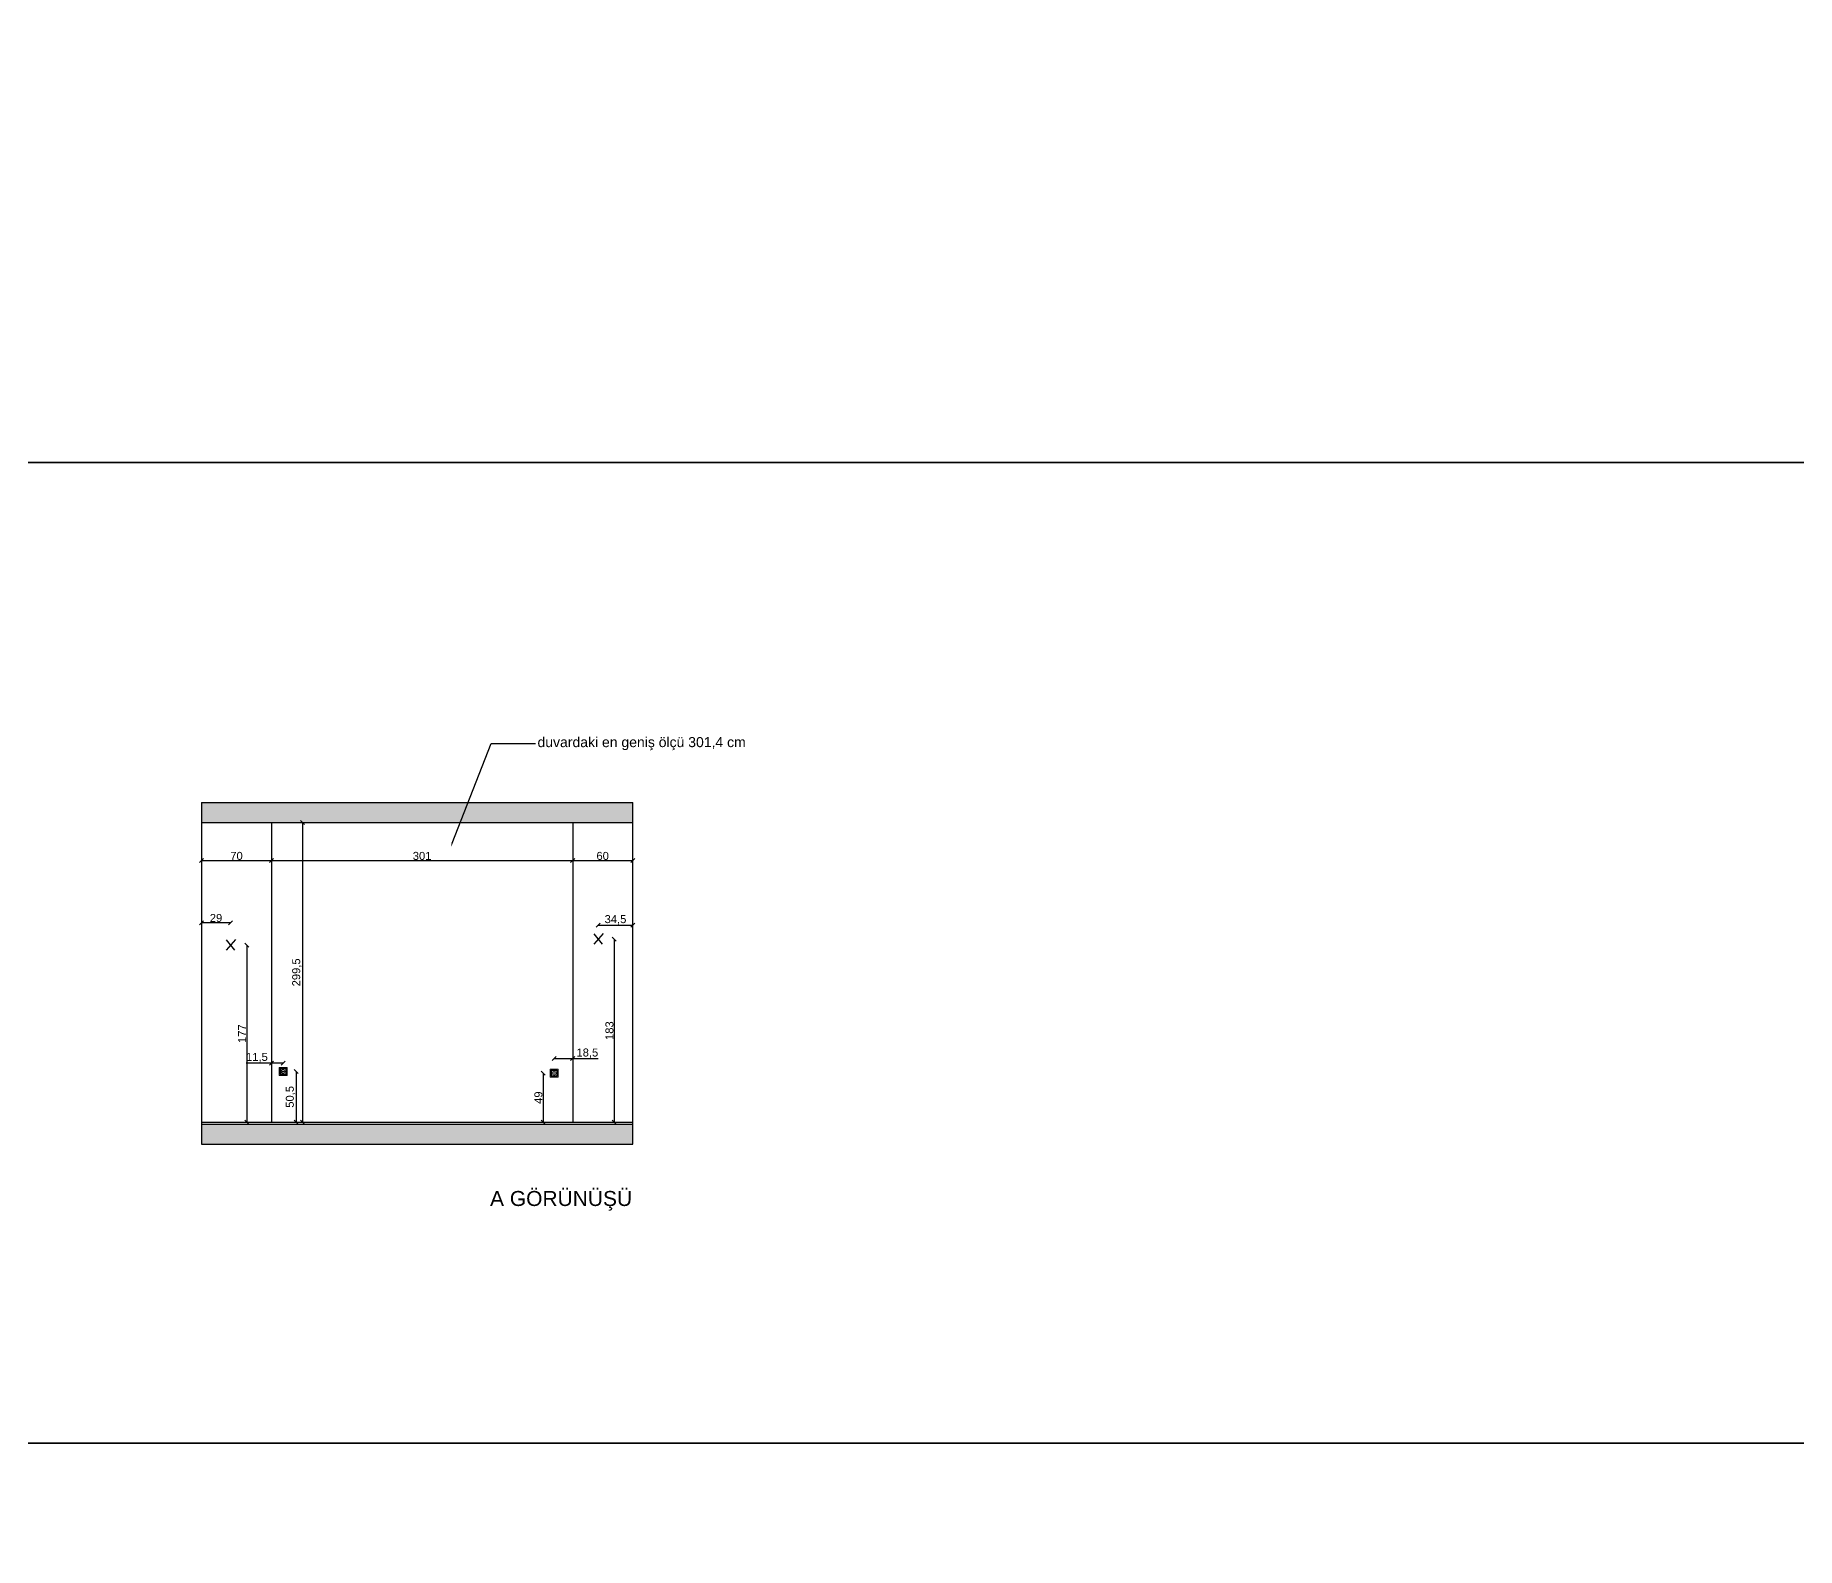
# Model space of a CAD drawing. Header units: millimetres. Extents: x -1860 to 15304, y 307 to 22353.
# Drawn here: x 5578 to 7338, y 16874 to 18386 of the extents above; entities that cross this region are included whole.
import ezdxf
from ezdxf import colors
from ezdxf.entities.mleader import LeaderData, LeaderLine
from ezdxf.math import Vec2, Vec3

# ---------------------------------------------------------------- set-up
doc = ezdxf.new("R2010")
doc.units = ezdxf.units.MM
doc.set_wipeout_variables(frame=1)
doc.layers.add('5_ID-Electrical _Priz', color=3, linetype='Continuous', lineweight=0)
doc.styles.get("Standard").update_dxf_attribs({"font": 'arial.ttf'})
doc.dimstyles.new('ISO-25', dxfattribs={"dimtxt": 8, "dimasz": 3, "dimexe": 1.25, "dimexo": 0.625, "dimtad": 1, "dimtxsty": 'Standard', "dimblk": 'OBLIQUE', "dimcen": 2.5, "dimse1": 1, "dimse2": 1, "dimadec": 0, "dimazin": 0, "dimtfac": 1, "dimtmove": 0, "dimatfit": 3, "dimldrblk": 'OBLIQUE', "dimfxl": 1, "dimarcsym": 0})

# ---------------------------------------------------------------- blocks, each defined once
blk = doc.blocks.new('_Oblique')
at = {"color": 0, "linetype": 'ByBlock', "lineweight": -2}
blk.add_line((-0.5, -0.5), (0.5, 0.5), dxfattribs=at)
blk = doc.blocks.new('*D109')
at = {"color": 1, "lineweight": -2, "transparency": 16777216}
blk.add_line((15735.4, 8003.4), (15735.4, 7703.9), dxfattribs=at)
at = {"layer": 'Defpoints', "color": 0, "transparency": 16777216}
for p in [(15704.6, 8003.4), (15704.6, 7703.9), (15735.4, 7703.9)]:
    blk.add_point(p, dxfattribs=at)
at = {"color": 1, "lineweight": -2, "transparency": 16777216, "xscale": 4, "yscale": 4, "zscale": 4}
for p, rotation in [((15735.4, 8003.4), 90), ((15735.4, 7703.9), 270)]:
    blk.add_blockref('_Oblique', p, dxfattribs=dict(at, rotation=rotation))
at = {"color": 1, "transparency": 16777216, "insert": (15730, 7853.7), "char_height": 8, "attachment_point": 5, "rotation": 90}
blk.add_mtext('299,5', dxfattribs=at)
blk = doc.blocks.new('*D110')
at = {"color": 1, "lineweight": -2, "transparency": 16777216}
blk.add_line((15634.6, 7965.4), (15704.6, 7965.4), dxfattribs=at)
at = {"layer": 'Defpoints', "color": 0, "transparency": 16777216}
for p in [(15634.6, 8003.4), (15704.6, 8003.4), (15704.6, 7965.4)]:
    blk.add_point(p, dxfattribs=at)
at = {"color": 1, "lineweight": -2, "transparency": 16777216, "xscale": 4, "yscale": 4, "zscale": 4, "rotation": 180}
blk.add_blockref('_Oblique', (15634.6, 7965.4), dxfattribs=at)
at = {"color": 1, "lineweight": -2, "transparency": 16777216, "xscale": 4, "yscale": 4, "zscale": 4}
blk.add_blockref('_Oblique', (15704.6, 7965.4), dxfattribs=at)
at = {"color": 1, "transparency": 16777216, "insert": (15669.6, 7970.1), "char_height": 8, "attachment_point": 5}
blk.add_mtext('70', dxfattribs=at)
blk = doc.blocks.new('*D111')
at = {"color": 1, "lineweight": -2, "transparency": 16777216}
blk.add_line((15704.6, 7965.4), (16005.6, 7965.4), dxfattribs=at)
at = {"layer": 'Defpoints', "color": 0, "transparency": 16777216}
for p in [(15704.6, 8003.4), (16005.6, 8000), (16005.6, 7965.4)]:
    blk.add_point(p, dxfattribs=at)
at = {"color": 1, "lineweight": -2, "transparency": 16777216, "xscale": 4, "yscale": 4, "zscale": 4, "rotation": 180}
blk.add_blockref('_Oblique', (15704.6, 7965.4), dxfattribs=at)
at = {"color": 1, "lineweight": -2, "transparency": 16777216, "xscale": 4, "yscale": 4, "zscale": 4}
blk.add_blockref('_Oblique', (16005.6, 7965.4), dxfattribs=at)
at = {"color": 1, "transparency": 16777216, "insert": (15855.1, 7970.1), "char_height": 8, "attachment_point": 5}
blk.add_mtext('301', dxfattribs=at)
blk = doc.blocks.new('*D112')
at = {"color": 1, "lineweight": -2, "transparency": 16777216}
blk.add_line((16005.6, 7965.4), (16065.6, 7965.4), dxfattribs=at)
at = {"layer": 'Defpoints', "color": 0, "transparency": 16777216}
for p in [(16005.6, 8000), (16065.6, 7987.3), (16065.6, 7965.4)]:
    blk.add_point(p, dxfattribs=at)
at = {"color": 1, "lineweight": -2, "transparency": 16777216, "xscale": 4, "yscale": 4, "zscale": 4, "rotation": 180}
blk.add_blockref('_Oblique', (16005.6, 7965.4), dxfattribs=at)
at = {"color": 1, "lineweight": -2, "transparency": 16777216, "xscale": 4, "yscale": 4, "zscale": 4}
blk.add_blockref('_Oblique', (16065.6, 7965.4), dxfattribs=at)
at = {"color": 1, "transparency": 16777216, "insert": (16035.6, 7970.1), "char_height": 8, "attachment_point": 5}
blk.add_mtext('60', dxfattribs=at)
blk = doc.blocks.new('priz')
blk.add_wipeout([(12844.2, 13291.9), (12852.2, 13291.9), (12852.2, 13299.9), (12844.2, 13299.9)]).dxf.layer = '5_ID-Electrical _Priz'
at = {"layer": '5_ID-Electrical _Priz'}
for points in [[(12844.2, 13299.9), (12852.2, 13299.9), (12852.2, 13291.9), (12844.2, 13291.9)], [(12852.1, 13299.8), (12852.1, 13291.9), (12844.3, 13291.9), (12844.3, 13299.8)], [(12851.2, 13298.9), (12845.2, 13298.9), (12845.2, 13292.9), (12851.2, 13292.9)], [(12850.9, 13298.6), (12845.5, 13298.6), (12845.5, 13293.2), (12850.9, 13293.2)]]:
    blk.add_lwpolyline(points, close=True, dxfattribs=at)
for centre, radius in [((12848.2, 13295.9), 1.88), ((12847.6, 13295.9), 0.23), ((12848.7, 13295.9), 0.23)]:
    blk.add_circle(centre, radius, dxfattribs=at)
blk = doc.blocks.new('A$C250070FD')
at = {"color": 244, "true_color": 0x991b1e}
for p, q in [((7.8, 8.8), (-1.7, -2)), ((-1.5, 8.6), (6.8, -2))]:
    blk.add_line(p, q, dxfattribs=at)
blk = doc.blocks.new('*D102')
at = {"color": 1, "lineweight": -2, "transparency": 16777216}
blk.add_line((15679.9, 7880.9), (15679.9, 7703.9), dxfattribs=at)
at = {"layer": 'Defpoints', "color": 0, "transparency": 16777216}
for p in [(15663.6, 7880.9), (15663.5, 7703.9), (15679.9, 7703.9)]:
    blk.add_point(p, dxfattribs=at)
at = {"color": 1, "lineweight": -2, "transparency": 16777216, "xscale": 4, "yscale": 4, "zscale": 4}
for p, rotation in [((15679.9, 7880.9), 90), ((15679.9, 7703.9), 270)]:
    blk.add_blockref('_Oblique', p, dxfattribs=dict(at, rotation=rotation))
at = {"color": 1, "transparency": 16777216, "insert": (15675.2, 7792.4), "char_height": 8, "attachment_point": 5, "rotation": 90}
blk.add_mtext('177', dxfattribs=at)
blk = doc.blocks.new('*D113')
at = {"color": 1, "lineweight": -2, "transparency": 16777216}
blk.add_line((15663.6, 7903.3), (15634.6, 7903.3), dxfattribs=at)
at = {"layer": 'Defpoints', "color": 0, "transparency": 16777216}
for p in [(15634.6, 7903.3), (15634.6, 7880.9), (15663.6, 7880.9)]:
    blk.add_point(p, dxfattribs=at)
at = {"color": 1, "lineweight": -2, "transparency": 16777216, "xscale": 4, "yscale": 4, "zscale": 4, "rotation": 180}
blk.add_blockref('_Oblique', (15634.6, 7903.3), dxfattribs=at)
at = {"color": 1, "lineweight": -2, "transparency": 16777216, "xscale": 4, "yscale": 4, "zscale": 4}
blk.add_blockref('_Oblique', (15663.6, 7903.3), dxfattribs=at)
at = {"color": 1, "transparency": 16777216, "insert": (15649.1, 7908), "char_height": 8, "attachment_point": 5}
blk.add_mtext('29', dxfattribs=at)
blk = doc.blocks.new('*D103')
at = {"color": 1, "lineweight": -2, "transparency": 16777216}
blk.add_line((16047.1, 7886.9), (16047.1, 7703.9), dxfattribs=at)
at = {"layer": 'Defpoints', "color": 0, "transparency": 16777216}
for p in [(16031.1, 7886.9), (16031.1, 7703.9), (16047.1, 7703.9)]:
    blk.add_point(p, dxfattribs=at)
at = {"color": 1, "lineweight": -2, "transparency": 16777216, "xscale": 4, "yscale": 4, "zscale": 4}
for p, rotation in [((16047.1, 7886.9), 90), ((16047.1, 7703.9), 270)]:
    blk.add_blockref('_Oblique', p, dxfattribs=dict(at, rotation=rotation))
at = {"color": 1, "transparency": 16777216, "insert": (16042.4, 7795.4), "char_height": 8, "attachment_point": 5, "rotation": 90}
blk.add_mtext('183', dxfattribs=at)
blk = doc.blocks.new('*D104')
at = {"color": 1, "lineweight": -2, "transparency": 16777216}
blk.add_line((16031.1, 7900.8), (16065.6, 7900.8), dxfattribs=at)
at = {"layer": 'Defpoints', "color": 0, "transparency": 16777216}
for p in [(16065.6, 7900.8), (16031.1, 7886.9), (16065.6, 7886.9)]:
    blk.add_point(p, dxfattribs=at)
at = {"color": 1, "lineweight": -2, "transparency": 16777216, "xscale": 4, "yscale": 4, "zscale": 4, "rotation": 180}
blk.add_blockref('_Oblique', (16031.1, 7900.8), dxfattribs=at)
at = {"color": 1, "lineweight": -2, "transparency": 16777216, "xscale": 4, "yscale": 4, "zscale": 4}
blk.add_blockref('_Oblique', (16065.6, 7900.8), dxfattribs=at)
at = {"color": 1, "transparency": 16777216, "insert": (16048.4, 7906.2), "char_height": 8, "attachment_point": 5}
blk.add_mtext('34,5', dxfattribs=at)
blk = doc.blocks.new('*D105')
at = {"color": 1, "lineweight": -2, "transparency": 16777216}
blk.add_line((15729.1, 7754.5), (15729.1, 7703.9), dxfattribs=at)
at = {"layer": 'Defpoints', "color": 0, "transparency": 16777216}
for p in [(15720.1, 7754.5), (15720.1, 7703.9), (15729.1, 7703.9)]:
    blk.add_point(p, dxfattribs=at)
at = {"color": 1, "lineweight": -2, "transparency": 16777216, "xscale": 4, "yscale": 4, "zscale": 4}
for p, rotation in [((15729.1, 7754.5), 90), ((15729.1, 7703.9), 270)]:
    blk.add_blockref('_Oblique', p, dxfattribs=dict(at, rotation=rotation))
at = {"color": 1, "transparency": 16777216, "insert": (15723.6, 7729.2), "char_height": 8, "attachment_point": 5, "rotation": 90}
blk.add_mtext('50,5', dxfattribs=at)
blk = doc.blocks.new('*D106')
at = {"color": 1, "lineweight": -2, "transparency": 16777216}
for p, q in [((15704.6, 7763), (15679.3, 7763)), ((15716.1, 7763), (15704.6, 7763))]:
    blk.add_line(p, q, dxfattribs=at)
at = {"layer": 'Defpoints', "color": 0, "transparency": 16777216}
for p in [(15704.6, 7763), (15704.6, 7758.5), (15716.1, 7758.5)]:
    blk.add_point(p, dxfattribs=at)
at = {"color": 1, "lineweight": -2, "transparency": 16777216, "xscale": 4, "yscale": 4, "zscale": 4, "rotation": 180}
blk.add_blockref('_Oblique', (15704.6, 7763), dxfattribs=at)
at = {"color": 1, "lineweight": -2, "transparency": 16777216, "xscale": 4, "yscale": 4, "zscale": 4}
blk.add_blockref('_Oblique', (15716.1, 7763), dxfattribs=at)
at = {"color": 1, "transparency": 16777216, "insert": (15690, 7768.4), "char_height": 8, "attachment_point": 5}
blk.add_mtext('11,5', dxfattribs=at)
blk = doc.blocks.new('*D107')
at = {"color": 1, "lineweight": -2, "transparency": 16777216}
blk.add_line((15976.1, 7752.9), (15976.1, 7703.9), dxfattribs=at)
at = {"layer": 'Defpoints', "color": 0, "transparency": 16777216}
for p in [(15983.1, 7752.9), (15976.1, 7703.9), (15983.1, 7703.9)]:
    blk.add_point(p, dxfattribs=at)
at = {"color": 1, "lineweight": -2, "transparency": 16777216, "xscale": 4, "yscale": 4, "zscale": 4}
for p, rotation in [((15976.1, 7752.9), 90), ((15976.1, 7703.9), 270)]:
    blk.add_blockref('_Oblique', p, dxfattribs=dict(at, rotation=rotation))
at = {"color": 1, "transparency": 16777216, "insert": (15971.4, 7728.4), "char_height": 8, "attachment_point": 5, "rotation": 90}
blk.add_mtext('49', dxfattribs=at)
blk = doc.blocks.new('*D108')
at = {"color": 1, "lineweight": -2, "transparency": 16777216}
for p, q in [((15987.1, 7767.4), (16005.6, 7767.4)), ((16005.6, 7767.4), (16031, 7767.4))]:
    blk.add_line(p, q, dxfattribs=at)
at = {"layer": 'Defpoints', "color": 0, "transparency": 16777216}
for p in [(16005.6, 7767.4), (15987.1, 7756.9), (16005.6, 7756.9)]:
    blk.add_point(p, dxfattribs=at)
at = {"color": 1, "lineweight": -2, "transparency": 16777216, "xscale": 4, "yscale": 4, "zscale": 4, "rotation": 180}
blk.add_blockref('_Oblique', (15987.1, 7767.4), dxfattribs=at)
at = {"color": 1, "lineweight": -2, "transparency": 16777216, "xscale": 4, "yscale": 4, "zscale": 4}
blk.add_blockref('_Oblique', (16005.6, 7767.4), dxfattribs=at)
at = {"color": 1, "transparency": 16777216, "insert": (16020.3, 7772.8), "char_height": 8, "attachment_point": 5}
blk.add_mtext('18,5', dxfattribs=at)
blk = doc.blocks.new('A Görünüşü')
at = {"true_color": 0x636466, "transparency": 33554687}
h = blk.add_hatch(dxfattribs=at)
h.set_pattern_fill('ANSI36', color=251, angle=270)
h.set_pattern_definition([(315, (8427.105, 2230.4386), (6.1739261, -1.683798), [7.9375, -1.5875, 0, -1.5875])])
h.paths.add_polyline_path([(15901.046, 8023.433), (15634.622, 8023.433), (15634.622, 8003.433), (15893.263, 8003.433)])
h.paths.add_polyline_path([(16065.622, 8023.433), (15901.046, 8023.433), (15893.263, 8003.433), (16065.622, 8003.433)])
h.paths.add_polyline_path([(16065.622, 7701.933), (15634.622, 7701.933), (15634.622, 7681.933), (16065.622, 7681.933)])
for p, q in [((15634.622, 8023.433), (15634.622, 7681.933)), ((15634.622, 8023.433), (16065.622, 8023.433)), ((16065.622, 7681.933), (16065.622, 8023.433)), ((15634.622, 8003.433), (16065.622, 8003.433)), ((15704.622, 8003.433), (15704.622, 7703.933)), ((16005.622, 8003.433), (16005.622, 7703.933)), ((15634.622, 7703.933), (16065.622, 7703.933)), ((15634.622, 7701.933), (16065.622, 7701.933)), ((15634.622, 7681.933), (16065.622, 7681.933))]:
    blk.add_line(p, q)
at = {"color": 219, "true_color": 0x642165}
for p in [(16028.325, 7883.788), (15660.819, 7877.788)]:
    blk.add_blockref('A$C250070FD', p, dxfattribs=at)
at = {"color": 1, "insert": (15923.006, 7635.067), "char_height": 15, "width": 172.09561, "attachment_point": 1}
blk.add_mtext('A GÖRÜNÜŞÜ', dxfattribs=at)
for base, p1, p2, picture, middle in [((15704.622, 7965.399), (15634.622, 8003.433), (15704.622, 8003.433), '*D110', (15669.622, 7970.109)), ((15634.622, 7903.277), (15663.616, 7880.933), (15634.622, 7880.933), '*D113', (15649.119, 7907.987)), ((16065.622, 7900.771), (16031.122, 7886.933), (16065.622, 7886.933), '*D104', (16048.372, 7906.204))]:
    dim = blk.add_linear_dim(base=base, p1=p1, p2=p2, dimstyle='ISO-25')
    dim.commit()
    dim.dimension.update_dxf_attribs({"geometry": picture, "text_midpoint": middle})
for base, p1, p2, picture, middle in [((16005.622, 7965.399), (15704.622, 8003.433), (16005.622, 8000.017), '*D111', (15855.122, 7970.111)), ((16065.622, 7965.399), (16005.622, 8000.017), (16065.622, 7987.309), '*D112', (16035.622, 7970.109))]:
    dim = blk.add_linear_dim(base=base, p1=p1, p2=p2, dimstyle='ISO-25', override={"dimtmove": 1})
    dim.commit()
    dim.dimension.update_dxf_attribs({"geometry": picture, "text_midpoint": middle})
for base, p1, p2, picture, middle in [((15735.441, 7703.933), (15704.622, 8003.433), (15704.622, 7703.933), '*D109', (15730.008, 7853.683)), ((16047.083, 7703.933), (16031.122, 7886.933), (16031.122, 7703.933), '*D103', (16042.37, 7795.433)), ((15679.883, 7703.933), (15663.616, 7880.933), (15663.489, 7703.933), '*D102', (15675.242, 7792.433))]:
    dim = blk.add_linear_dim(base=base, p1=p1, p2=p2, angle=90, dimstyle='ISO-25')
    dim.commit()
    dim.dimension.update_dxf_attribs({"geometry": picture, "text_midpoint": middle})
at = {"color": 6}
ml = blk.add_multileader_mtext('Standard', dxfattribs=at)
ml.set_content('duvardaki en geniş ölçü 301,4 cm', color=6)
ml.set_leader_properties()
ml.build(insert=Vec2(0, 0))
ml.multileader.update_dxf_attribs({"dogleg_length": 44.448})
ctx = ml.context
ctx.base_point, ctx.char_height, ctx.plane_origin = Vec3(15968.465, 8082.464), 10, Vec3(15883.84, 7979.219)
notes = []
notes.append((ctx, [(0, (1, 1, 0), (15924.017, 8082.464), (1, 0), 44.448, [(0, [(15883.84, 7979.219)], 0, [])])]))
ctx.mtext.insert, ctx.mtext.flow_direction = Vec3(15970.465, 8088.934), 5
for ctx, leaders in notes:
    for number, flags, end, landing, length, lines in leaders:
        leader = LeaderData()
        leader.index, (leader.has_last_leader_line, leader.has_dogleg_vector, leader.attachment_direction) = number, flags
        leader.last_leader_point, leader.dogleg_vector, leader.dogleg_length = Vec3(end), Vec3(landing), length
        for number, points, colour, breaks in lines:
            line = LeaderLine()
            line.index, line.vertices, line.color, line.breaks = number, Vec3.list(points), colors.encode_raw_color(colour), breaks
            leader.lines.append(line)
        ctx.leaders.append(leader)
at = {"layer": '5_ID-Electrical _Priz'}
for p in [(2867.928, -5541.419), (3138.93, -5542.94)]:
    blk.add_blockref('priz', p, dxfattribs=at)
for base, p1, p2, picture, middle in [((15704.622, 7763.013), (15716.122, 7758.456), (15704.622, 7758.456), '*D106', (15689.953, 7768.445)), ((16005.622, 7767.4), (15987.123, 7756.935), (16005.622, 7756.935), '*D108', (16020.29, 7772.833))]:
    dim = blk.add_linear_dim(base=base, p1=p1, p2=p2, dimstyle='ISO-25')
    dim.commit()
    dim.dimension.update_dxf_attribs({"geometry": picture, "text_midpoint": middle})
for base, p1, p2, picture, middle in [((15729.05, 7703.933), (15720.122, 7754.454), (15720.122, 7703.933), '*D105', (15723.618, 7729.194)), ((15976.077, 7703.933), (15983.123, 7752.933), (15983.123, 7703.933), '*D107', (15971.367, 7728.433))]:
    dim = blk.add_linear_dim(base=base, p1=p1, p2=p2, angle=90, dimstyle='ISO-25')
    dim.commit()
    dim.dimension.update_dxf_attribs({"geometry": picture, "text_midpoint": middle})

msp = doc.modelspace()

# ---------------------------------------------------------------- linework, layer by layer
for points in [[(3092.17375, 18939.67923), (10114.64183, 18939.67923), (10114.64183, 17959.02968), (3092.17375, 17959.02968)], [(3092.17375, 17959.02968), (10114.64183, 17959.02968), (10114.64183, 16978.38014), (3092.17375, 16978.38014)], [(3092.17375, 16978.38014), (10114.64183, 16978.38014), (10114.64183, 15997.7306), (3092.17375, 15997.7306)]]:
    msp.add_lwpolyline(points, close=True)

# ---------------------------------------------------------------- next in the draw order: block references
msp.add_blockref('A Görünüşü', (-9890.67433, 9595.36188))

doc.saveas('drawing.dxf')
